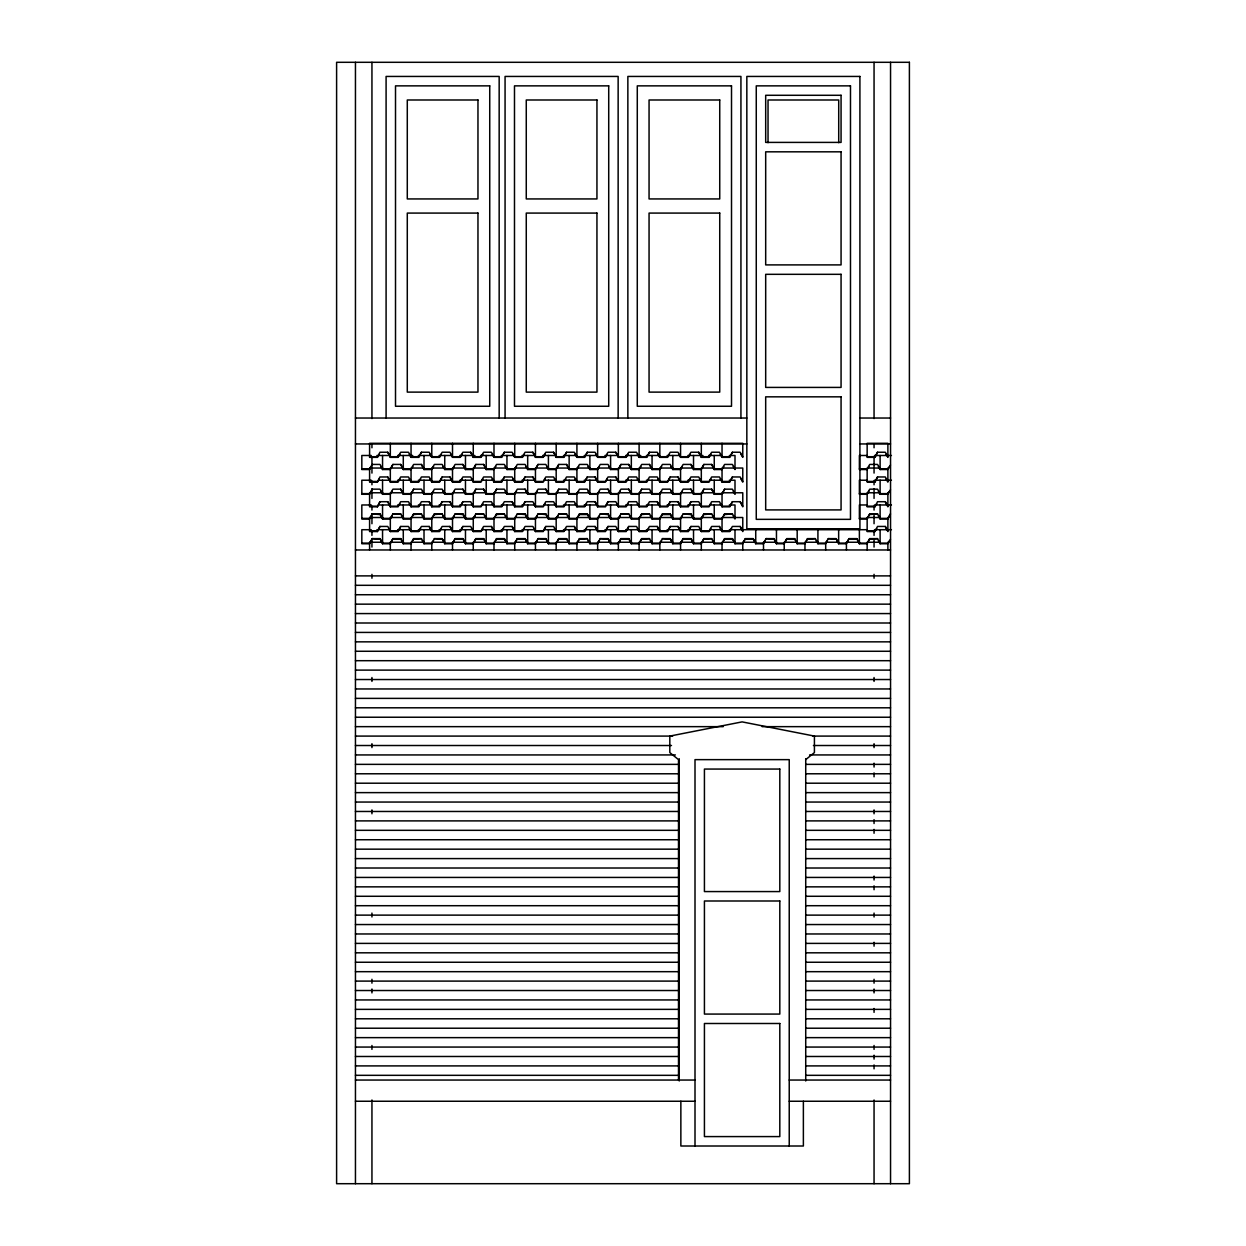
<?xml version="1.0" encoding="UTF-8"?>
<svg xmlns="http://www.w3.org/2000/svg" width="1246" height="1246" viewBox="0 0 1246 1246"><rect width="100%" height="100%" fill="white"/><g stroke="black" fill="none" stroke-linecap="round" stroke-linejoin="round"><path stroke-width="1.5" d="M735 468.885L732.399 464.431L724.627 464.431L722.041 468.885L714.254 468.885L711.668 464.431L703.897 464.431L701.311 468.885L693.524 468.885L690.938 464.431L683.166 464.431L680.565 468.885L672.793 468.885L670.208 464.431L662.436 464.431L659.835 468.885L652.063 468.885L649.478 464.431L641.706 464.431L639.105 468.885L631.333 468.885L628.747 464.431L620.975 464.431L618.374 468.885L610.602 468.885L608.017 464.431L600.229 464.431L597.644 468.885L589.872 468.885L587.287 464.431L579.499 464.431L576.914 468.885L569.142 468.885L566.541 464.431L558.769 464.431L556.183 468.885L548.411 468.885L545.81 464.431L538.038 464.431L535.453 468.885L527.681 468.885L525.08 464.431L517.308 464.431L514.723 468.885L506.951 468.885L504.35 464.431L496.578 464.431L493.992 468.885L486.205 468.885L483.619 464.431L475.847 464.431L473.262 468.885L465.474 468.885L462.889 464.431L455.117 464.431L452.516 468.885L444.744 468.885L442.159 464.431L434.387 464.431L431.786 468.885L424.014 468.885L421.428 464.431L413.656 464.431L411.055 468.885L403.283 468.885L400.698 464.431L392.926 464.431L390.325 468.885L382.553 468.885L379.968 464.431L372.18 464.431L369.595 468.885L361.823 468.885M371.324 466.565L369.595 469.54L361.823 469.54L361.823 455.491L371.246 455.491M741.043 454.369L742.772 457.344L742.772 443.311L369.595 443.311L369.595 457.344L377.367 457.344L379.968 452.236L387.74 452.236L390.325 456.706L398.097 456.706L400.698 452.236L408.47 452.236L411.055 456.706L418.827 456.706L421.428 452.236L429.2 452.236L431.786 456.706L439.558 456.706L442.159 452.236L449.931 452.236L452.516 456.706L460.304 456.706L462.889 452.236L470.661 452.236L473.262 456.706L481.034 456.706L483.619 452.236L491.391 452.236L493.992 456.706L501.764 456.706L504.35 452.236L512.122 452.236L514.723 456.706L522.495 456.706L525.08 452.236L532.852 452.236L535.453 456.706L543.225 456.706L545.81 452.236L553.582 452.236L556.183 456.706L563.955 456.706L566.541 452.236L574.328 452.236L576.914 456.706L584.686 456.706L587.287 452.236L595.058 452.236L597.644 456.706L605.416 456.706L608.017 452.236L615.789 452.236L618.374 456.706L626.146 456.706L628.747 452.236L636.519 452.236L639.105 456.706L646.876 456.706L649.478 452.236L657.249 452.236L659.835 456.706L667.607 456.706L670.208 452.236L677.98 452.236L680.565 456.706L688.353 456.706L690.938 452.236L698.71 452.236L701.311 456.706L709.083 456.706L711.668 452.236L719.44 452.236L722.041 456.706L729.813 456.706L732.399 452.236L740.171 452.236L742.772 456.706M377.367 457.344L379.096 454.369M735 493.634L732.399 489.164L724.627 489.164L722.041 493.634L714.254 493.634L711.668 489.164L703.897 489.164L701.311 493.634L693.524 493.634L690.938 489.164L683.166 489.164L680.565 493.634L672.793 493.634L670.208 489.164L662.436 489.164L659.835 493.634L652.063 493.634L649.478 489.164L641.706 489.164L639.105 493.634L631.333 493.634L628.747 489.164L620.975 489.164L618.374 493.634L610.602 493.634L608.017 489.164L600.229 489.164L597.644 493.634L589.872 493.634L587.287 489.164L579.499 489.164L576.914 493.634L569.142 493.634L566.541 489.164L558.769 489.164L556.183 493.634L548.411 493.634L545.81 489.164L538.038 489.164L535.453 493.634L527.681 493.634L525.08 489.164L517.308 489.164L514.723 493.634L506.951 493.634L504.35 489.164L496.578 489.164L493.992 493.634L486.205 493.634L483.619 489.164L475.847 489.164L473.262 493.634L465.474 493.634L462.889 489.164L455.117 489.164L452.516 493.634L444.744 493.634L442.159 489.164L434.387 489.164L431.786 493.634L424.014 493.634L421.428 489.164L413.656 489.164L411.055 493.634L403.283 493.634L400.698 489.164L392.926 489.164L390.325 493.634L382.553 493.634L379.968 489.164L372.18 489.164L369.595 493.634L361.823 493.634M371.324 491.298L369.595 494.273L361.823 494.273L361.823 480.224L371.246 480.224M382.787 468.044L369.595 468.044L369.595 482.093L377.367 482.093L379.968 476.969L387.74 476.969L390.325 481.439L398.097 481.439L400.698 476.969L408.47 476.969L411.055 481.439L418.827 481.439L421.428 476.969L429.2 476.969L431.786 481.439L439.558 481.439L442.159 476.969L449.931 476.969L452.516 481.439L460.304 481.439L462.889 476.969L470.661 476.969L473.262 481.439L481.034 481.439L483.619 476.969L491.391 476.969L493.992 481.439L501.764 481.439L504.35 476.969L512.122 476.969L514.723 481.439L522.495 481.439L525.08 476.969L532.852 476.969L535.453 481.439L543.225 481.439L545.81 476.969L553.582 476.969L556.183 481.439L563.955 481.439L566.541 476.969L574.328 476.969L576.914 481.439L584.686 481.439L587.287 476.969L595.058 476.969L597.644 481.439L605.416 481.439L608.017 476.969L615.789 476.969L618.374 481.439L626.146 481.439L628.747 476.969L636.519 476.969L639.105 481.439L646.876 481.439L649.478 476.969L657.249 476.969L659.835 481.439L667.607 481.439L670.208 476.969L677.98 476.969L680.565 481.439L688.353 481.439L690.938 476.969L698.71 476.969L701.311 481.439L709.083 481.439L711.668 476.969L719.44 476.969L722.041 481.439L729.813 481.439L732.399 476.969L740.171 476.969L742.772 481.439M377.367 482.093L379.096 479.103M387.74 452.236L390.325 457.344L398.097 457.344L399.826 454.369M735 518.367L732.399 513.897L724.627 513.897L722.041 518.367L714.254 518.367L711.668 513.897L703.897 513.897L701.311 518.367L693.524 518.367L690.938 513.897L683.166 513.897L680.565 518.367L672.793 518.367L670.208 513.897L662.436 513.897L659.835 518.367L652.063 518.367L649.478 513.897L641.706 513.897L639.105 518.367L631.333 518.367L628.747 513.897L620.975 513.897L618.374 518.367L610.602 518.367L608.017 513.897L600.229 513.897L597.644 518.367L589.872 518.367L587.287 513.897L579.499 513.897L576.914 518.367L569.142 518.367L566.541 513.897L558.769 513.897L556.183 518.367L548.411 518.367L545.81 513.897L538.038 513.897L535.453 518.367L527.681 518.367L525.08 513.897L517.308 513.897L514.723 518.367L506.951 518.367L504.35 513.897L496.578 513.897L493.992 518.367L486.205 518.367L483.619 513.897L475.847 513.897L473.262 518.367L465.474 518.367L462.889 513.897L455.117 513.897L452.516 518.367L444.744 518.367L442.159 513.897L434.387 513.897L431.786 518.367L424.014 518.367L421.428 513.897L413.656 513.897L411.055 518.367L403.283 518.367L400.698 513.897L392.926 513.897L390.325 518.367L382.553 518.367L379.968 513.897L372.18 513.897L369.595 518.367L361.823 518.367M371.324 516.031L369.595 519.006L361.823 519.006L361.823 504.973L371.246 504.973M382.787 492.777L369.595 492.777L369.595 506.826L377.367 506.826L379.968 501.702L387.74 501.702L390.325 506.172L398.097 506.172L400.698 501.702L408.47 501.702L411.055 506.172L418.827 506.172L421.428 501.702L429.2 501.702L431.786 506.172L439.558 506.172L442.159 501.702L449.931 501.702L452.516 506.172L460.304 506.172L462.889 501.702L470.661 501.702L473.262 506.172L481.034 506.172L483.619 501.702L491.391 501.702L493.992 506.172L501.764 506.172L504.35 501.702L512.122 501.702L514.723 506.172L522.495 506.172L525.08 501.702L532.852 501.702L535.453 506.172L543.225 506.172L545.81 501.702L553.582 501.702L556.183 506.172L563.955 506.172L566.541 501.702L574.328 501.702L576.914 506.172L584.686 506.172L587.287 501.702L595.058 501.702L597.644 506.172L605.416 506.172L608.017 501.702L615.789 501.702L618.374 506.172L626.146 506.172L628.747 501.702L636.519 501.702L639.105 506.172L646.876 506.172L649.478 501.702L657.249 501.702L659.835 506.172L667.607 506.172L670.208 501.702L677.98 501.702L680.565 506.172L688.353 506.172L690.938 501.702L698.71 501.702L701.311 506.172L709.083 506.172L711.668 501.702L719.44 501.702L722.041 506.172L729.813 506.172L732.399 501.702L740.171 501.702L742.772 506.172M377.367 506.826L379.968 501.702M392.054 491.298L390.325 494.273L382.553 494.273L380.824 491.298M387.74 476.969L390.325 482.093L398.097 482.093L399.826 479.103M412.784 466.565L411.055 469.54L403.283 469.54L400.698 464.431M409.327 454.369L411.055 457.344L418.827 457.344L421.428 452.236M890.485 539.284L887.884 543.1L880.112 543.1L877.527 538.63L869.755 538.63L867.154 543.1L859.382 543.1L856.796 538.63L849.024 538.63L846.423 543.1L838.651 543.1L836.066 538.63L828.279 538.63L825.693 543.1L817.921 543.1L815.336 538.63L807.548 538.63L804.963 543.1L797.191 543.1L794.59 538.63L786.818 538.63L784.232 543.1L776.46 543.1L773.859 538.63L766.088 538.63L763.502 543.1L755.73 543.1L753.129 538.63L745.357 538.63L742.772 543.1L735 543.1L732.399 538.63L724.627 538.63L722.041 543.1L714.254 543.1L711.668 538.63L703.897 538.63L701.311 543.1L693.524 543.1L690.938 538.63L683.166 538.63L680.565 543.1L672.793 543.1L670.208 538.63L662.436 538.63L659.835 543.1L652.063 543.1L649.478 538.63L641.706 538.63L639.105 543.1L631.333 543.1L628.747 538.63L620.975 538.63L618.374 543.1L610.602 543.1L608.017 538.63L600.229 538.63L597.644 543.1L589.872 543.1L587.287 538.63L579.499 538.63L576.914 543.1L569.142 543.1L566.541 538.63L558.769 538.63L556.183 543.1L548.411 543.1L545.81 538.63L538.038 538.63L535.453 543.1L527.681 543.1L525.08 538.63L517.308 538.63L514.723 543.1L506.951 543.1L504.35 538.63L496.578 538.63L493.992 543.1L486.205 543.1L483.619 538.63L475.847 538.63L473.262 543.1L465.474 543.1L462.889 538.63L455.117 538.63L452.516 543.1L444.744 543.1L442.159 538.63L434.387 538.63L431.786 543.1L424.014 543.1L421.428 538.63L413.656 538.63L411.055 543.1L403.283 543.1L400.698 538.63L392.926 538.63L390.325 543.1L382.553 543.1L379.968 538.63L372.18 538.63L369.595 543.1L361.823 543.1M371.324 540.78L369.595 543.754L361.823 543.754L361.823 529.706L371.246 529.706M382.787 517.511L369.595 517.511L369.595 531.559L377.367 531.559L379.968 526.451L387.74 526.451L390.325 530.905L398.097 530.905L400.698 526.451L408.47 526.451L411.055 530.905L418.827 530.905L421.428 526.451L429.2 526.451L431.786 530.905L439.558 530.905L442.159 526.451L449.931 526.451L452.516 530.905L460.304 530.905L462.889 526.451L470.661 526.451L473.262 530.905L481.034 530.905L483.619 526.451L491.391 526.451L493.992 530.905L501.764 530.905L504.35 526.451L512.122 526.451L514.723 530.905L522.495 530.905L525.08 526.451L532.852 526.451L535.453 530.905L543.225 530.905L545.81 526.451L553.582 526.451L556.183 530.905L563.955 530.905L566.541 526.451L574.328 526.451L576.914 530.905L584.686 530.905L587.287 526.451L595.058 526.451L597.644 530.905L605.416 530.905L608.017 526.451L615.789 526.451L618.374 530.905L626.146 530.905L628.747 526.451L636.519 526.451L639.105 530.905L646.876 530.905L649.478 526.451L657.249 526.451L659.835 530.905L667.607 530.905L670.208 526.451L677.98 526.451L680.565 530.905L688.353 530.905L690.938 526.451L698.71 526.451L701.311 530.905L709.083 530.905L711.668 526.451L719.44 526.451L722.041 530.905L729.813 530.905L732.399 526.451L740.171 526.451L742.772 530.905M377.367 531.559L379.968 526.451M392.054 516.031L390.325 519.006L382.553 519.006L379.968 513.897M387.74 501.702L390.325 506.826L398.097 506.826L399.826 503.851M409.327 479.103L411.055 482.093L418.827 482.093L420.556 479.103M433.515 466.565L431.786 469.54L424.014 469.54L421.428 464.431M430.057 454.369L431.786 457.344L439.558 457.344L441.286 454.369M392.926 538.63L390.325 543.754L382.553 543.754L379.968 538.63M388.596 528.584L390.325 531.559L398.097 531.559L400.698 526.451M413.656 513.897L411.055 519.006L403.283 519.006L401.555 516.031M409.327 503.851L411.055 506.826L418.827 506.826L420.556 503.851M433.515 491.298L431.786 494.273L424.014 494.273L422.285 491.298M430.057 479.103L431.786 482.093L439.558 482.093L442.159 476.969M454.245 466.565L452.516 469.54L444.744 469.54L443.015 466.565M450.787 454.369L452.516 457.344L460.304 457.344L462.017 454.369M413.656 538.63L411.055 543.754L403.283 543.754L400.698 538.63M409.327 528.584L411.055 531.559L418.827 531.559L420.556 528.584M434.387 513.897L431.786 519.006L424.014 519.006L422.285 516.031M429.2 501.702L431.786 506.826L439.558 506.826L442.159 501.702M454.245 491.298L452.516 494.273L444.744 494.273L443.015 491.298M449.931 476.969L452.516 482.093L460.304 482.093L462.017 479.103M470.661 452.236L473.262 457.344L481.034 457.344L482.763 454.369M433.515 540.78L431.786 543.754L424.014 543.754L422.285 540.78M429.2 526.451L431.786 531.559L439.558 531.559L441.286 528.584M454.245 516.031L452.516 519.006L444.744 519.006L443.015 516.031M449.931 501.702L452.516 506.826L460.304 506.826L462.889 501.702M471.533 479.103L473.262 482.093L481.034 482.093L482.763 479.103M495.721 466.565L493.992 469.54L486.205 469.54L483.619 464.431M492.263 454.369L493.992 457.344L501.764 457.344L504.35 452.236M455.117 538.63L452.516 543.754L444.744 543.754L442.159 538.63M449.931 526.451L452.516 531.559L460.304 531.559L462.889 526.451M474.975 516.031L473.262 519.006L465.474 519.006L462.889 513.897M471.533 503.851L473.262 506.826L481.034 506.826L482.763 503.851M492.263 479.103L493.992 482.093L501.764 482.093L504.35 476.969M516.451 466.565L514.723 469.54L506.951 469.54L505.222 466.565M512.994 454.369L514.723 457.344L522.495 457.344L524.223 454.369M475.847 538.63L473.262 543.754L465.474 543.754L462.889 538.63M471.533 528.584L473.262 531.559L481.034 531.559L482.763 528.584M496.578 513.897L493.992 519.006L486.205 519.006L484.492 516.031M492.263 503.851L493.992 506.826L501.764 506.826L503.493 503.851M516.451 491.298L514.723 494.273L506.951 494.273L505.222 491.298M512.994 479.103L514.723 482.093L522.495 482.093L525.08 476.969M532.852 452.236L535.453 457.344L543.225 457.344L544.954 454.369M496.578 538.63L493.992 543.754L486.205 543.754L483.619 538.63M491.391 526.451L493.992 531.559L501.764 531.559L503.493 528.584M516.451 516.031L514.723 519.006L506.951 519.006L505.222 516.031M512.122 501.702L514.723 506.826L522.495 506.826L525.08 501.702M537.182 491.298L535.453 494.273L527.681 494.273L525.08 489.164M532.852 476.969L535.453 482.093L543.225 482.093L544.954 479.103M553.582 452.236L556.183 457.344L563.955 457.344L566.541 452.236M517.308 538.63L514.723 543.754L506.951 543.754L504.35 538.63M512.122 526.451L514.723 531.559L522.495 531.559L524.223 528.584M537.182 516.031L535.453 519.006L527.681 519.006L525.08 513.897M533.724 503.851L535.453 506.826L543.225 506.826L544.954 503.851M554.454 479.103L556.183 482.093L563.955 482.093L565.684 479.103M578.642 466.565L576.914 469.54L569.142 469.54L566.541 464.431M575.185 454.369L576.914 457.344L584.686 457.344L587.287 452.236M537.182 540.78L535.453 543.754L527.681 543.754L525.08 538.63M533.724 528.584L535.453 531.559L543.225 531.559L545.81 526.451M557.912 516.031L556.183 519.006L548.411 519.006L545.81 513.897M554.454 503.851L556.183 506.826L563.955 506.826L565.684 503.851M578.642 491.298L576.914 494.273L569.142 494.273L567.413 491.298M575.185 479.103L576.914 482.093L584.686 482.093L587.287 476.969M599.373 466.565L597.644 469.54L589.872 469.54L588.143 466.565M595.915 454.369L597.644 457.344L605.416 457.344L607.145 454.369M558.769 538.63L556.183 543.754L548.411 543.754L545.81 538.63M554.454 528.584L556.183 531.559L563.955 531.559L565.684 528.584M579.499 513.897L576.914 519.006L569.142 519.006L567.413 516.031M575.185 503.851L576.914 506.826L584.686 506.826L586.414 503.851M599.373 491.298L597.644 494.273L589.872 494.273L588.143 491.298M595.058 476.969L597.644 482.093L605.416 482.093L607.145 479.103M615.789 452.236L618.374 457.344L626.146 457.344L627.875 454.369M579.499 538.63L576.914 543.754L569.142 543.754L566.541 538.63M574.328 526.451L576.914 531.559L584.686 531.559L586.414 528.584M599.373 516.031L597.644 519.006L589.872 519.006L587.287 513.897M595.058 501.702L597.644 506.826L605.416 506.826L608.017 501.702M620.103 491.298L618.374 494.273L610.602 494.273L608.017 489.164M615.789 476.969L618.374 482.093L626.146 482.093L627.875 479.103M640.833 466.565L639.105 469.54L631.333 469.54L628.747 464.431M637.376 454.369L639.105 457.344L646.876 457.344L649.478 452.236M599.373 540.78L597.644 543.754L589.872 543.754L588.143 540.78M595.058 526.451L597.644 531.559L605.416 531.559L608.017 526.451M620.103 516.031L618.374 519.006L610.602 519.006L608.017 513.897M616.645 503.851L618.374 506.826L626.146 506.826L627.875 503.851M637.376 479.103L639.105 482.093L646.876 482.093L648.605 479.103M661.564 466.565L659.835 469.54L652.063 469.54L649.478 464.431M658.106 454.369L659.835 457.344L667.607 457.344L669.336 454.369M620.975 538.63L618.374 543.754L610.602 543.754L608.017 538.63M616.645 528.584L618.374 531.559L626.146 531.559L628.747 526.451M641.706 513.897L639.105 519.006L631.333 519.006L629.604 516.031M637.376 503.851L639.105 506.826L646.876 506.826L648.605 503.851M661.564 491.298L659.835 494.273L652.063 494.273L650.334 491.298M658.106 479.103L659.835 482.093L667.607 482.093L670.208 476.969M682.294 466.565L680.565 469.54L672.793 469.54L671.064 466.565M678.852 454.369L680.565 457.344L688.353 457.344L690.082 454.369M641.706 538.63L639.105 543.754L631.333 543.754L628.747 538.63M637.376 528.584L639.105 531.559L646.876 531.559L648.605 528.584M662.436 513.897L659.835 519.006L652.063 519.006L650.334 516.031M657.249 501.702L659.835 506.826L667.607 506.826L670.208 501.702M682.294 491.298L680.565 494.273L672.793 494.273L671.064 491.298M677.98 476.969L680.565 482.093L688.353 482.093L690.082 479.103M698.71 452.236L701.311 457.344L709.083 457.344L710.812 454.369M661.564 540.78L659.835 543.754L652.063 543.754L650.334 540.78M657.249 526.451L659.835 531.559L667.607 531.559L670.208 526.451M682.294 516.031L680.565 519.006L672.793 519.006L670.208 513.897M677.98 501.702L680.565 506.826L688.353 506.826L690.938 501.702M699.582 479.103L701.311 482.093L709.083 482.093L710.812 479.103M723.77 466.565L722.041 469.54L714.254 469.54L711.668 464.431M720.313 454.369L722.041 457.344L729.813 457.344L732.399 452.236M683.166 538.63L680.565 543.754L672.793 543.754L670.208 538.63M677.98 526.451L680.565 531.559L688.353 531.559L690.938 526.451M703.897 513.897L701.311 519.006L693.524 519.006L690.938 513.897M699.582 503.851L701.311 506.826L709.083 506.826L710.812 503.851M720.313 479.103L722.041 482.093L729.813 482.093L732.399 476.969M703.897 538.63L701.311 543.754L693.524 543.754L690.938 538.63M699.582 528.584L701.311 531.559L709.083 531.559L710.812 528.584M724.627 513.897L722.041 519.006L714.254 519.006L712.541 516.031M720.313 503.851L722.041 506.826L729.813 506.826L732.399 501.702M724.627 538.63L722.041 543.754L714.254 543.754L712.541 540.78M719.44 526.451L722.041 531.559L729.813 531.559L731.542 528.584M745.357 538.63L742.772 543.754L735 543.754L732.399 538.63M765.231 540.78L763.502 543.754L755.73 543.754L753.129 538.63M786.818 538.63L784.232 543.754L776.46 543.754L773.859 538.63M807.548 538.63L804.963 543.754L797.191 543.754L794.59 538.63M890.485 465.07L887.884 468.885L880.112 468.885L877.527 464.431L869.755 464.431L867.154 468.885L859.382 468.885M868.883 466.565L867.154 469.54L859.382 469.54L859.382 455.491L866.92 455.491M886.155 454.369L887.884 457.344L887.884 443.311L867.154 443.311L867.154 457.344L874.926 457.344L877.527 452.236L885.299 452.236L887.884 456.706M874.926 457.344L877.527 452.236M827.422 540.78L825.693 543.754L817.921 543.754L816.192 540.78M890.485 489.803L887.884 493.634L880.112 493.634L877.527 489.164L869.755 489.164L867.154 493.634L859.382 493.634M868.883 491.298L867.154 494.273L859.382 494.273L859.382 480.224L866.92 480.224M880.346 468.044L867.154 468.044L867.154 482.093L874.926 482.093L877.527 476.969L885.299 476.969L887.884 481.439M874.926 482.093L877.527 476.969M889.613 466.565L887.884 469.54L880.112 469.54L878.383 466.565M849.024 538.63L846.423 543.754L838.651 543.754L836.066 538.63M878.383 516.031L880.112 519.006L887.884 519.006L890.485 513.897L887.884 518.367L880.112 518.367L877.527 513.897L869.755 513.897L867.154 518.367L859.382 518.367M869.755 513.897L867.154 519.006L859.382 519.006L859.382 504.973L866.92 504.973M880.346 492.777L867.154 492.777L867.154 506.826L874.926 506.826L877.527 501.702L885.299 501.702L887.884 506.172M874.926 506.826L876.654 503.851M889.613 491.298L887.884 494.273L880.112 494.273L878.383 491.298M869.755 538.63L867.154 543.754L859.382 543.754L856.796 538.63M880.346 517.511L867.154 517.511L867.154 531.559L874.926 531.559L877.527 526.451L885.299 526.451L887.884 530.905M874.926 531.559L876.654 528.584M889.613 540.78L887.884 543.754L880.112 543.754L878.383 540.78M805.726 759.639L814.417 752.568L814.417 736.09L742.118 721.886L669.818 736.09L669.818 752.568L678.509 759.639L678.509 1080.048M355.453 418.033L746.837 418.033M859.911 418.033L890.547 418.033M355.453 443.95L746.837 443.95M859.911 443.95L890.547 443.95M376.899 455.491L390.091 455.491M397.63 455.491L412.706 455.491M418.36 455.491L431.552 455.491M439.09 455.491L452.282 455.491M459.821 455.491L474.897 455.491M480.551 455.491L493.743 455.491M501.297 455.491L514.489 455.491M522.027 455.491L535.219 455.491M542.758 455.491L555.95 455.491M563.488 455.491L576.68 455.491M584.218 455.491L597.41 455.491M604.949 455.491L618.141 455.491M625.679 455.491L640.755 455.491M646.409 455.491L659.601 455.491M667.14 455.491L680.332 455.491M687.87 455.491L702.946 455.491M708.6 455.491L721.792 455.491M729.346 455.491L735 455.491L735 469.54L733.271 466.565M874.458 455.491L891.42 455.491M369.595 456.706L377.367 456.706M867.154 456.706L874.926 456.706M403.517 468.044L390.325 468.044L390.325 482.093M424.247 468.044L411.055 468.044L411.055 482.093M444.978 468.044L431.786 468.044L431.786 482.093M465.708 468.044L452.516 468.044L452.516 482.093M486.454 468.044L473.262 468.044L473.262 482.093M507.184 468.044L493.992 468.044L493.992 482.093M527.915 468.044L514.723 468.044L514.723 482.093M548.645 468.044L535.453 468.044L535.453 482.093M569.375 468.044L556.183 468.044L556.183 482.093M590.106 468.044L576.914 468.044L576.914 482.093M610.836 468.044L597.644 468.044L597.644 482.093M631.566 468.044L618.374 468.044L618.374 482.093M652.297 468.044L639.105 468.044L639.105 482.093M673.027 468.044L659.835 468.044L659.835 482.093M693.757 468.044L680.565 468.044L680.565 482.093M714.503 468.044L701.311 468.044L701.311 482.093M380.824 466.565L382.553 469.54L390.325 469.54L392.926 464.431M462.889 464.431L465.474 469.54L473.262 469.54L475.847 464.431M525.952 466.565L527.681 469.54L535.453 469.54L538.038 464.431M546.683 466.565L548.411 469.54L556.183 469.54L558.769 464.431M608.873 466.565L610.602 469.54L618.374 469.54L620.975 464.431M690.938 464.431L693.524 469.54L701.311 469.54L703.897 464.431M378.784 480.224L390.091 480.224M397.63 480.224L410.822 480.224M418.36 480.224L431.552 480.224M440.975 480.224L452.282 480.224M459.821 480.224L473.013 480.224M482.436 480.224L493.743 480.224M501.297 480.224L514.489 480.224M522.027 480.224L535.219 480.224M544.642 480.224L555.95 480.224M563.488 480.224L576.68 480.224M584.218 480.224L597.41 480.224M606.833 480.224L618.141 480.224M625.679 480.224L638.871 480.224M646.409 480.224L659.601 480.224M669.024 480.224L680.332 480.224M687.87 480.224L701.062 480.224M710.485 480.224L721.792 480.224M729.346 480.224L735 480.224L735 494.273L733.271 491.298M874.458 480.224L891.42 480.224M369.595 481.439L377.367 481.439M867.154 481.439L874.926 481.439M403.517 492.777L390.325 492.777L390.325 506.826M424.247 492.777L411.055 492.777L411.055 506.826M444.978 492.777L431.786 492.777L431.786 506.826M465.708 492.777L452.516 492.777L452.516 506.826M486.454 492.777L473.262 492.777L473.262 506.826M507.184 492.777L493.992 492.777L493.992 506.826M527.915 492.777L514.723 492.777L514.723 506.826M548.645 492.777L535.453 492.777L535.453 506.826M569.375 492.777L556.183 492.777L556.183 506.826M590.106 492.777L576.914 492.777L576.914 506.826M610.836 492.777L597.644 492.777L597.644 506.826M631.566 492.777L618.374 492.777L618.374 506.826M652.297 492.777L639.105 492.777L639.105 506.826M673.027 492.777L659.835 492.777L659.835 506.826M693.757 492.777L680.565 492.777L680.565 506.826M714.503 492.777L701.311 492.777L701.311 506.826M400.698 489.164L403.283 494.273L411.055 494.273L413.656 489.164M462.889 489.164L465.474 494.273L473.262 494.273L475.847 489.164M483.619 489.164L486.205 494.273L493.992 494.273L496.578 489.164M545.81 489.164L548.411 494.273L556.183 494.273L558.769 489.164M628.747 489.164L631.333 494.273L639.105 494.273L641.706 489.164M690.938 489.164L693.524 494.273L701.311 494.273L703.897 489.164M711.668 489.164L714.254 494.273L722.041 494.273L724.627 489.164M378.784 504.973L390.091 504.973M397.63 504.973L410.822 504.973M418.36 504.973L431.552 504.973M439.09 504.973L452.282 504.973M459.821 504.973L473.013 504.973M482.436 504.973L493.743 504.973M501.297 504.973L514.489 504.973M522.027 504.973L535.219 504.973M544.642 504.973L555.95 504.973M563.488 504.973L576.68 504.973M584.218 504.973L597.41 504.973M606.833 504.973L618.141 504.973M625.679 504.973L638.871 504.973M646.409 504.973L659.601 504.973M667.14 504.973L680.332 504.973M687.87 504.973L701.062 504.973M710.485 504.973L721.792 504.973M729.346 504.973L735 504.973L735 519.006L733.271 516.031M874.458 504.973L891.42 504.973M369.595 506.172L377.367 506.172M867.154 506.172L874.926 506.172M379.968 514.551L372.18 513.897M413.656 514.551L421.428 513.897M434.387 514.551L442.159 513.897M462.889 514.551L455.117 513.897M496.578 514.551L504.35 513.897M525.08 514.551L517.308 513.897M545.81 514.551L538.038 513.897M579.499 514.551L587.287 514.551M608.017 514.551L600.229 513.897M641.706 514.551L649.478 513.897M662.436 514.551L670.208 514.551M690.938 514.551L683.166 513.897M703.897 514.551L711.668 513.897M724.627 514.551L732.399 513.897M869.755 514.551L877.527 513.897M403.517 517.511L390.325 517.511L390.325 531.559M424.247 517.511L411.055 517.511L411.055 531.559M444.978 517.511L431.786 517.511L431.786 531.559M465.708 517.511L452.516 517.511L452.516 531.559M486.454 517.511L473.262 517.511L473.262 531.559M507.184 517.511L493.992 517.511L493.992 531.559M527.915 517.511L514.723 517.511L514.723 531.559M548.645 517.511L535.453 517.511L535.453 531.559M569.375 517.511L556.183 517.511L556.183 531.559M590.106 517.511L576.914 517.511L576.914 531.559M610.836 517.511L597.644 517.511L597.644 531.559M631.566 517.511L618.374 517.511L618.374 531.559M652.297 517.511L639.105 517.511L639.105 531.559M673.027 517.511L659.835 517.511L659.835 531.559M693.757 517.511L680.565 517.511L680.565 531.559M714.503 517.511L701.311 517.511L701.311 531.559M376.899 529.706L390.091 529.706M397.63 529.706L410.822 529.706M418.36 529.706L431.552 529.706M439.09 529.706L452.282 529.706M459.821 529.706L473.013 529.706M482.436 529.706L493.743 529.706M501.297 529.706L514.489 529.706M522.027 529.706L535.219 529.706M544.642 529.706L555.95 529.706M563.488 529.706L576.68 529.706M584.218 529.706L597.41 529.706M604.949 529.706L618.141 529.706M625.679 529.706L638.871 529.706M646.409 529.706L659.601 529.706M667.14 529.706L680.332 529.706M687.87 529.706L701.062 529.706M710.485 529.706L721.792 529.706M729.346 529.706L866.92 529.706M874.458 529.706L891.42 529.706M369.595 530.905L377.367 530.905M867.154 530.905L874.926 530.905M379.968 539.284L372.18 538.63M392.926 539.284L400.698 539.284M413.656 539.284L421.428 538.63M442.159 539.284L434.387 538.63M455.117 539.284L462.889 539.284M475.847 539.284L483.619 539.284M496.578 539.284L504.35 539.284M517.308 539.284L525.08 539.284M545.81 539.284L538.038 538.63M558.769 539.284L566.541 539.284M579.499 539.284L587.287 538.63M608.017 539.284L600.229 538.63M620.975 539.284L628.747 539.284M641.706 539.284L649.478 538.63M670.208 539.284L662.436 538.63M683.166 539.284L690.938 539.284M703.897 539.284L711.668 538.63M724.627 539.284L732.399 539.284M745.357 539.284L753.129 539.284M773.859 539.284L766.088 538.63M786.818 539.284L794.59 539.284M807.548 539.284L815.336 538.63M836.066 539.284L828.279 538.63M849.024 539.284L856.796 539.284M869.755 539.284L877.527 538.63M382.787 542.244L369.595 542.244L369.595 549.907M403.517 542.244L390.325 542.244L390.325 549.907M424.247 542.244L411.055 542.244L411.055 549.907M444.978 542.244L431.786 542.244L431.786 549.907M465.708 542.244L452.516 542.244L452.516 549.907M486.454 542.244L473.262 542.244L473.262 549.907M507.184 542.244L493.992 542.244L493.992 549.907M527.915 542.244L514.723 542.244L514.723 549.907M548.645 542.244L535.453 542.244L535.453 549.907M569.375 542.244L556.183 542.244L556.183 549.907M590.106 542.244L576.914 542.244L576.914 549.907M610.836 542.244L597.644 542.244L597.644 549.907M631.566 542.244L618.374 542.244L618.374 549.907M652.297 542.244L639.105 542.244L639.105 549.907M673.027 542.244L659.835 542.244L659.835 549.907M693.757 542.244L680.565 542.244L680.565 549.907M714.503 542.244L701.311 542.244L701.311 549.907M735.233 542.244L722.041 542.244L722.041 549.907M755.964 542.244L742.772 542.244L742.772 549.907M776.694 542.244L763.502 542.244L763.502 549.907M797.424 542.244L784.232 542.244L784.232 549.907M818.155 542.244L804.963 542.244L804.963 549.907M838.885 542.244L825.693 542.244L825.693 549.907M859.615 542.244L846.423 542.244L846.423 549.907M880.346 542.244L867.154 542.244L867.154 549.907M355.453 549.969L890.547 549.969M355.453 575.886L890.547 575.886M355.453 585.309L890.547 585.309M355.453 594.731L890.547 594.731M355.453 604.154L890.547 604.154M355.453 613.577L890.547 613.577M355.453 623L890.547 623M355.453 632.423L890.547 632.423M355.453 641.846L890.547 641.846M355.453 651.269L890.547 651.269M355.453 660.692L890.547 660.692M355.453 670.114L890.547 670.114M355.453 679.537L890.547 679.537M355.453 688.96L890.547 688.96M355.453 698.383L890.547 698.383M355.453 707.806L890.547 707.806M355.453 717.229L890.547 717.229M355.453 726.652L723.21 726.652M762.116 726.652L890.547 726.652M355.453 736.09L672.622 736.09M812.703 736.09L890.547 736.09M355.453 745.513L671.485 745.513M813.436 745.513L890.547 745.513M355.453 754.936L675.363 754.936M809.588 754.936L890.547 754.936M355.453 764.359L679.241 764.359M805.726 764.359L890.547 764.359M355.453 773.782L679.241 773.782M805.726 773.782L890.547 773.782M355.453 783.204L679.241 783.204M805.726 783.204L890.547 783.204M355.453 792.627L679.241 792.627M805.726 792.627L890.547 792.627M355.453 802.05L679.241 802.05M805.726 802.05L890.547 802.05M355.453 811.473L679.241 811.473M805.726 811.473L890.547 811.473M355.453 820.896L679.241 820.896M805.726 820.896L890.547 820.896M355.453 830.319L679.241 830.319M805.726 830.319L890.547 830.319M355.453 839.742L679.241 839.742M805.726 839.742L890.547 839.742M355.453 849.165L679.241 849.165M805.726 849.165L890.547 849.165M355.453 858.587L679.241 858.587M805.726 858.587L890.547 858.587M355.453 868.01L679.241 868.01M805.726 868.01L890.547 868.01M355.453 877.433L679.241 877.433M805.726 877.433L890.547 877.433M355.453 886.856L679.241 886.856M805.726 886.856L890.547 886.856M355.453 896.279L679.241 896.279M805.726 896.279L890.547 896.279M355.453 905.702L679.241 905.702M805.726 905.702L890.547 905.702M355.453 915.125L679.241 915.125M805.726 915.125L890.547 915.125M355.453 924.548L679.241 924.548M805.726 924.548L890.547 924.548M355.453 933.97L679.241 933.97M805.726 933.97L890.547 933.97M355.453 943.393L679.241 943.393M805.726 943.393L890.547 943.393M355.453 952.816L679.241 952.816M805.726 952.816L890.547 952.816M355.453 962.255L679.241 962.255M805.726 962.255L890.547 962.255M355.453 971.678L679.241 971.678M805.726 971.678L890.547 971.678M355.453 981.1L679.241 981.1M805.726 981.1L890.547 981.1M355.453 990.523L679.241 990.523M805.726 990.523L890.547 990.523M355.453 999.946L679.241 999.946M805.726 999.946L890.547 999.946M355.453 1009.369L679.241 1009.369M805.726 1009.369L890.547 1009.369M355.453 1018.792L679.241 1018.792M805.726 1018.792L890.547 1018.792M355.453 1028.215L679.241 1028.215M805.726 1028.215L890.547 1028.215M355.453 1037.638L679.241 1037.638M805.726 1037.638L890.547 1037.638M355.453 1047.061L679.241 1047.061M805.726 1047.061L890.547 1047.061M355.453 1056.483L679.241 1056.483M805.726 1056.483L890.547 1056.483M355.453 1065.906L679.241 1065.906M805.726 1065.906L890.547 1065.906M355.453 1075.329L679.241 1075.329M805.726 1075.329L890.547 1075.329M355.453 1080.048L695.003 1080.048M789.232 1080.048L890.547 1080.048M355.453 1101.246L695.003 1101.246M789.232 1101.246L890.547 1101.246M886.155 479.103L887.884 482.093L887.884 468.044M741.043 479.103L742.772 482.093L742.772 468.044L722.041 468.044L722.041 482.093M890.547 62.3L890.547 1183.7M887.884 492.777L887.884 506.826L885.299 501.702M887.884 517.511L887.884 531.559L885.299 526.451M887.884 542.244L887.884 549.907M880.112 455.491L880.112 469.54M880.112 480.224L880.112 494.273M880.112 504.973L880.112 519.006M880.112 529.706L880.112 543.754M874.053 62.3L874.053 418.578M874.053 443.888L874.053 447.781M874.053 457.516L874.053 473.091M874.053 480.878L874.053 484.772M874.053 488.666L874.053 498.4M874.053 506.188L874.053 510.081M874.053 513.975L874.053 523.709M874.053 531.497L874.053 535.391M874.053 539.284L874.053 547.072M874.053 574.328L874.053 578.222M874.053 677.513L874.053 681.406M874.053 743.706L874.053 747.6M874.053 763.175L874.053 767.069M874.053 772.909L874.053 776.803M874.053 809.9L874.053 813.794M874.053 819.634L874.053 823.528M874.053 829.369L874.053 833.263M874.053 876.094L874.053 879.988M874.053 885.828L874.053 889.722M874.053 913.084L874.053 916.978M874.053 942.288L874.053 946.181M874.053 979.278L874.053 983.172M874.053 989.013L874.053 992.906M874.053 1008.481L874.053 1012.375M874.053 1045.472L874.053 1049.366M874.053 1055.206L874.053 1059.1M874.053 1064.941L874.053 1068.834M874.053 1099.984L874.053 1183.7M859.382 529.706L859.382 543.754M838.714 142.683L838.714 99.992L768.034 99.992L768.034 142.683M838.651 529.706L838.651 543.754M817.921 529.706L817.921 543.754M805.726 758.705L805.726 1080.983M803.374 1101.246L803.374 1146.008L680.861 1146.008L680.861 1101.246M797.191 529.706L797.191 543.754M789.232 1146.008L789.232 759.639L695.003 759.639L695.003 1146.008M776.46 529.706L776.46 543.754M755.73 529.706L755.73 543.754M740.934 418.033L740.934 76.442L627.859 76.442L627.859 418.033M740.171 501.702L742.772 506.826L742.772 492.777L722.041 492.777L722.041 506.826M740.171 526.451L742.772 531.559L742.772 517.511L722.041 517.511L722.041 531.559M735 529.706L735 543.754M722.041 443.311L722.041 457.344M714.254 455.491L714.254 469.54M714.254 480.224L714.254 494.273M714.254 504.973L714.254 519.006M714.254 529.706L714.254 543.754M701.311 443.311L701.311 457.344M693.524 455.491L693.524 469.54M693.524 480.224L693.524 494.273M693.524 504.973L693.524 519.006M693.524 529.706L693.524 543.754M680.565 443.311L680.565 457.344M679.241 758.705L679.241 1080.983M672.793 455.491L672.793 469.54M672.793 480.224L672.793 494.273M672.793 504.973L672.793 519.006M672.793 529.706L672.793 543.754M659.835 443.311L659.835 457.344M652.063 455.491L652.063 469.54M652.063 480.224L652.063 494.273M652.063 504.973L652.063 519.006M652.063 529.706L652.063 543.754M639.105 443.311L639.105 457.344M631.333 455.491L631.333 469.54M631.333 480.224L631.333 494.273M631.333 504.973L631.333 519.006M631.333 529.706L631.333 543.754M628.747 513.897L620.975 513.897M618.374 443.311L618.374 457.344M618.141 418.033L618.141 76.442L505.066 76.442L505.066 418.033M610.602 455.491L610.602 469.54M610.602 480.224L610.602 494.273M610.602 504.973L610.602 519.006M610.602 529.706L610.602 543.754M597.644 443.311L597.644 457.344M589.872 455.491L589.872 469.54M589.872 480.224L589.872 494.273M589.872 504.973L589.872 519.006M589.872 529.706L589.872 543.754M576.914 443.311L576.914 457.344M569.142 455.491L569.142 469.54M569.142 480.224L569.142 494.273M569.142 504.973L569.142 519.006M569.142 529.706L569.142 543.754M566.541 513.897L558.769 513.897M556.183 443.311L556.183 457.344M548.411 455.491L548.411 469.54M548.411 480.224L548.411 494.273M548.411 504.973L548.411 519.006M548.411 529.706L548.411 543.754M535.453 443.311L535.453 457.344M527.681 455.491L527.681 469.54M527.681 480.224L527.681 494.273M527.681 504.973L527.681 519.006M527.681 529.706L527.681 543.754M514.723 443.311L514.723 457.344M506.951 455.491L506.951 469.54M506.951 480.224L506.951 494.273M506.951 504.973L506.951 519.006M506.951 529.706L506.951 543.754M499.163 418.033L499.163 76.442L386.089 76.442L386.089 418.033M493.992 443.311L493.992 457.344M486.205 455.491L486.205 469.54M486.205 480.224L486.205 494.273M486.205 504.973L486.205 519.006M486.205 529.706L486.205 543.754M483.619 513.897L475.847 513.897M473.262 443.311L473.262 457.344M465.474 455.491L465.474 469.54M465.474 480.224L465.474 494.273M465.474 504.973L465.474 519.006M465.474 529.706L465.474 543.754M452.516 443.311L452.516 457.344M444.744 455.491L444.744 469.54M444.744 480.224L444.744 494.273M444.744 504.973L444.744 519.006M444.744 529.706L444.744 543.754M431.786 443.311L431.786 457.344M424.014 455.491L424.014 469.54M424.014 480.224L424.014 494.273M424.014 504.973L424.014 519.006M424.014 529.706L424.014 543.754M411.055 443.311L411.055 457.344M403.283 455.491L403.283 469.54M403.283 480.224L403.283 494.273M403.283 504.973L403.283 519.006M403.283 529.706L403.283 543.754M400.698 513.897L392.926 513.897M390.325 443.311L390.325 457.344M382.553 455.491L382.553 469.54M382.553 480.224L382.553 494.273M382.553 504.973L382.553 519.006M382.553 529.706L382.553 543.754M371.947 62.3L371.947 418.578M371.947 443.888L371.947 447.781M371.947 457.516L371.947 473.091M371.947 480.878L371.947 484.772M371.947 488.666L371.947 498.4M371.947 506.188L371.947 510.081M371.947 513.975L371.947 523.709M371.947 531.497L371.947 535.391M371.947 539.284L371.947 547.072M371.947 574.328L371.947 578.222M371.947 677.513L371.947 681.406M371.947 743.706L371.947 747.6M371.947 809.9L371.947 813.794M371.947 913.084L371.947 916.978M371.947 979.278L371.947 983.172M371.947 989.013L371.947 992.906M371.947 1045.472L371.947 1049.366M371.947 1099.984L371.947 1183.7M355.453 62.3L355.453 1183.7M909.393 62.3L336.607 62.3L336.607 1183.7L909.393 1183.7L909.393 62.3M859.911 76.442L746.837 76.442L746.837 528.771L859.911 528.771L859.911 76.442M489.74 85.865L395.512 85.865L395.512 406.258L489.74 406.258L489.74 85.865M608.718 85.865L514.489 85.865L514.489 406.258L608.718 406.258L608.718 85.865M731.511 85.865L637.282 85.865L637.282 406.258L731.511 406.258L731.511 85.865M850.488 85.865L756.26 85.865L756.26 519.348L850.488 519.348L850.488 85.865M841.066 95.288L765.683 95.288L765.683 142.402L841.066 142.402L841.066 95.288M477.966 99.992L407.286 99.992L407.286 198.939L477.966 198.939L477.966 99.992M596.943 99.992L526.264 99.992L526.264 198.939L596.943 198.939L596.943 99.992M719.736 99.992L649.057 99.992L649.057 198.939L719.736 198.939L719.736 99.992M841.066 151.825L765.683 151.825L765.683 264.9L841.066 264.9L841.066 151.825M477.966 213.082L407.286 213.082L407.286 392.116L477.966 392.116L477.966 213.082M596.943 213.082L526.264 213.082L526.264 392.116L596.943 392.116L596.943 213.082M719.736 213.082L649.057 213.082L649.057 392.116L719.736 392.116L719.736 213.082M841.066 274.322L765.683 274.322L765.683 387.413L841.066 387.413L841.066 274.322M841.066 396.835L765.683 396.835L765.683 509.91L841.066 509.91L841.066 396.835M779.809 769.062L704.426 769.062L704.426 891.575L779.809 891.575L779.809 769.062M779.809 900.998L704.426 900.998L704.426 1014.073L779.809 1014.073L779.809 900.998M779.809 1023.496L704.426 1023.496L704.426 1136.586L779.809 1136.586L779.809 1023.496"/></g></svg>
